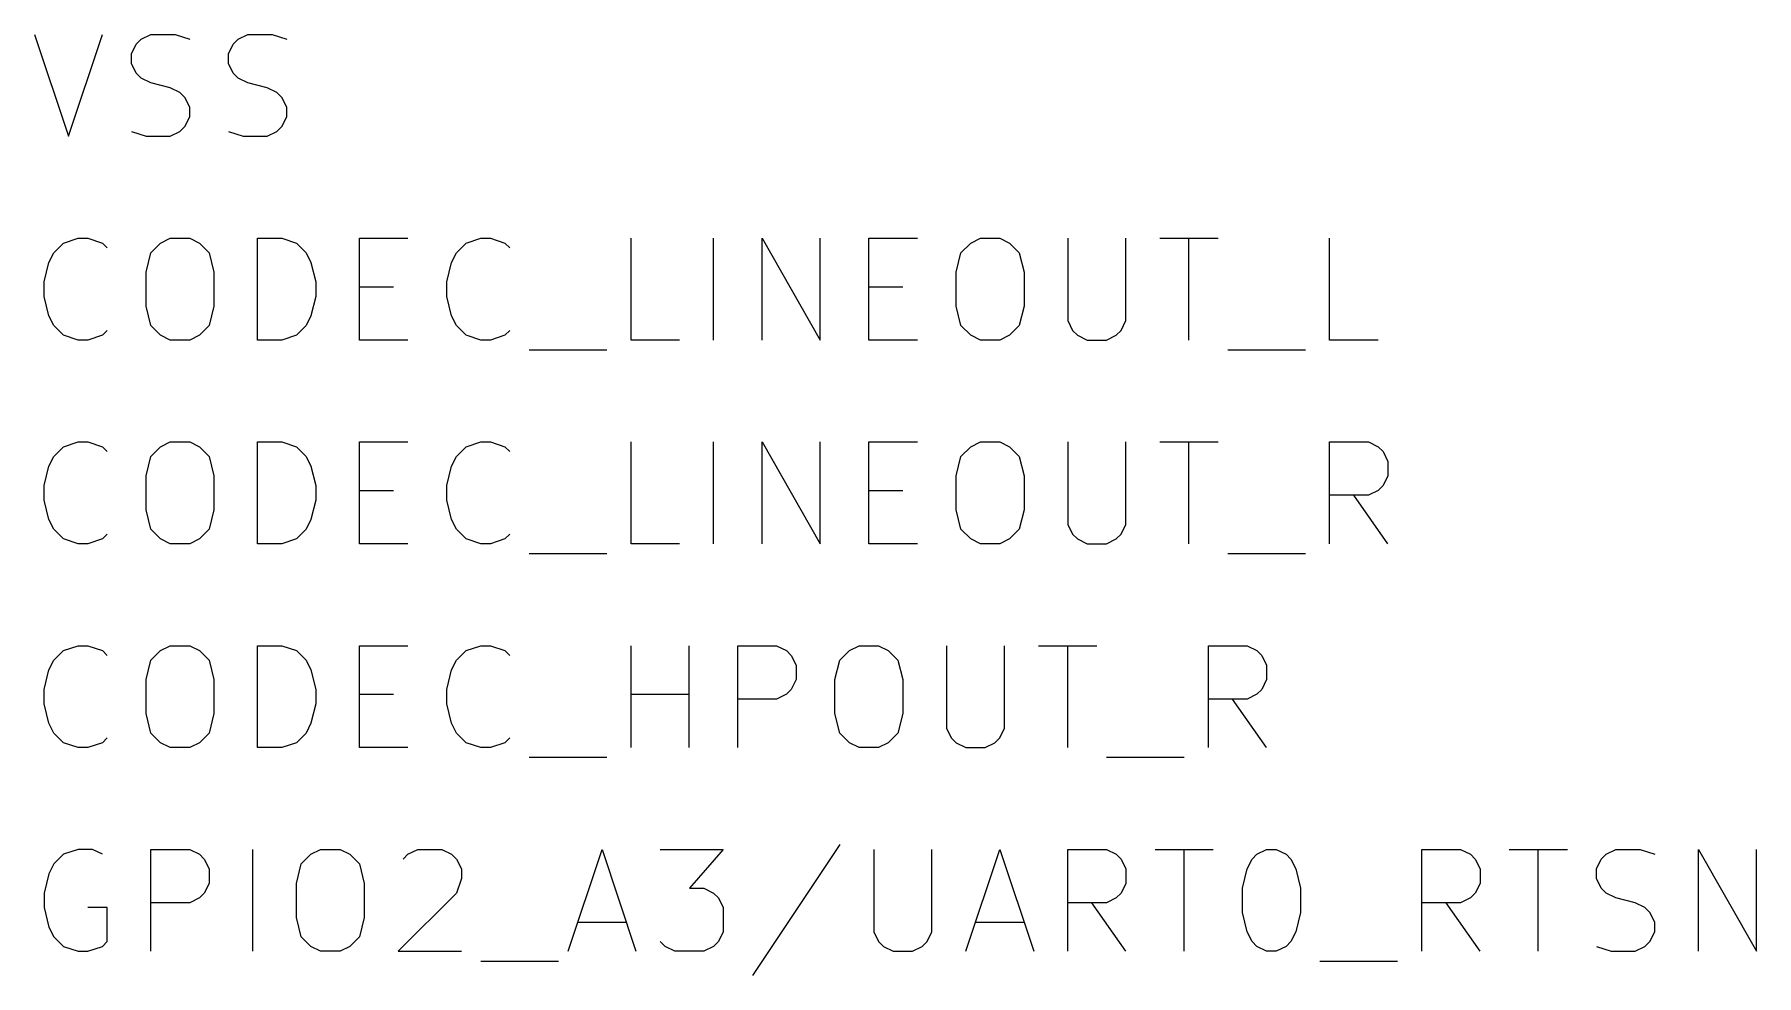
# Model space of a CAD drawing. Header units: millimetres. Extents: x 3 to 237, y -203 to -4.
# Drawn here: x 46.35 to 67.82, y -66.93 to -55.2 of the extents above; entities that cross this region are included whole.
import ezdxf

# ---------------------------------------------------------------- set-up
doc = ezdxf.new("R2010")
doc.units = ezdxf.units.MM
doc.layers.add('GREENSIXTYFIVE', color=129, linetype='CONTINUOUS')

msp = doc.modelspace()

# ---------------------------------------------------------------- linework, layer by layer
at = {"layer": 'GREENSIXTYFIVE', "linetype": 'CONTINUOUS'}
for p, q in [((46.3489, -55.1975), (46.7722, -56.4675)), ((46.7722, -56.4675), (47.1956, -55.1975)), ((47.5585, -55.4394), (47.6189, -55.3185)), ((47.6189, -55.3185), (47.6794, -55.258)), ((47.6794, -55.258), (47.8004, -55.1975)), ((47.8004, -55.1975), (48.1027, -55.1975)), ((48.1027, -55.1975), (48.2842, -55.258)), ((48.768, -55.4394), (48.8284, -55.3185)), ((48.8284, -55.3185), (48.8889, -55.258)), ((48.8889, -55.258), (49.0099, -55.1975)), ((49.0099, -55.1975), (49.3122, -55.1975)), ((49.3122, -55.1975), (49.4937, -55.258)), ((47.5585, -55.5604), (47.5585, -55.4394)), ((47.6189, -55.6813), (47.5585, -55.5604)), ((48.768, -55.5604), (48.768, -55.4394)), ((48.8284, -55.6813), (48.768, -55.5604)), ((47.6794, -55.7418), (47.6189, -55.6813)), ((47.8004, -55.8023), (47.6794, -55.7418)), ((48.0423, -55.8628), (47.8004, -55.8023)), ((48.8889, -55.7418), (48.8284, -55.6813)), ((49.0099, -55.8023), (48.8889, -55.7418)), ((49.2518, -55.8628), (49.0099, -55.8023)), ((48.1632, -55.9232), (48.0423, -55.8628)), ((48.2237, -55.9837), (48.1632, -55.9232)), ((48.2842, -56.1047), (48.2237, -55.9837)), ((49.3727, -55.9232), (49.2518, -55.8628)), ((49.4332, -55.9837), (49.3727, -55.9232)), ((49.4937, -56.1047), (49.4332, -55.9837)), ((48.2237, -56.3466), (48.2842, -56.2256)), ((48.2842, -56.2256), (48.2842, -56.1047)), ((49.4332, -56.3466), (49.4937, -56.2256)), ((49.4937, -56.2256), (49.4937, -56.1047)), ((47.5585, -56.4071), (47.7399, -56.4675)), ((48.0423, -56.4675), (48.1632, -56.4071)), ((48.1632, -56.4071), (48.2237, -56.3466)), ((48.768, -56.4071), (48.9494, -56.4675)), ((49.2518, -56.4675), (49.3727, -56.4071)), ((49.3727, -56.4071), (49.4332, -56.3466)), ((47.7399, -56.4675), (48.0423, -56.4675)), ((48.9494, -56.4675), (49.2518, -56.4675)), ((46.7118, -57.798), (46.8932, -57.7375)), ((46.8932, -57.7375), (47.0141, -57.7375)), ((47.0141, -57.7375), (47.1956, -57.798)), ((47.9213, -57.798), (48.0422, -57.7375)), ((48.0422, -57.7375), (48.2841, -57.7375)), ((48.2841, -57.7375), (48.4051, -57.798)), ((49.1308, -59.0075), (49.1308, -57.7375)), ((49.1308, -57.7375), (49.4332, -57.7375)), ((49.4332, -57.7375), (49.6146, -57.798)), ((50.4008, -59.0075), (50.4008, -57.7375)), ((50.4008, -57.7375), (51.0056, -57.7375)), ((51.7313, -57.798), (51.9127, -57.7375)), ((51.9127, -57.7375), (52.0336, -57.7375)), ((52.0336, -57.7375), (52.2151, -57.798)), ((53.7874, -59.0075), (53.7874, -57.7375)), ((54.8155, -59.0075), (54.8155, -57.7375)), ((55.4203, -59.0075), (55.4203, -57.7375)), ((55.4203, -57.7375), (56.146, -59.0075)), ((56.146, -59.0075), (56.146, -57.7375)), ((56.7508, -59.0075), (56.7508, -57.7375)), ((56.7508, -57.7375), (57.3556, -57.7375)), ((58.0208, -57.798), (58.1417, -57.7375)), ((58.1417, -57.7375), (58.3836, -57.7375)), ((58.3836, -57.7375), (58.5046, -57.798)), ((59.2303, -57.7375), (59.2303, -58.7656)), ((59.956, -58.7656), (59.956, -57.7375)), ((60.3794, -57.7375), (61.1051, -57.7375)), ((60.7423, -59.0075), (60.7423, -57.7375)), ((62.496, -59.0075), (62.496, -57.7375)), ((46.5303, -58.0399), (46.5908, -57.919)), ((46.5908, -57.919), (46.7118, -57.798)), ((47.1956, -57.798), (47.256, -57.8585)), ((47.7399, -58.1609), (47.8003, -57.919)), ((47.8003, -57.919), (47.9213, -57.798)), ((48.4051, -57.798), (48.526, -57.919)), ((48.526, -57.919), (48.5865, -58.1609)), ((49.6146, -57.798), (49.7356, -57.919)), ((49.7356, -57.919), (49.7961, -58.0399)), ((51.5498, -58.0399), (51.6103, -57.919)), ((51.6103, -57.919), (51.7313, -57.798)), ((52.2151, -57.798), (52.2755, -57.8585)), ((57.8394, -58.1609), (57.8998, -57.919)), ((57.8998, -57.919), (58.0208, -57.798)), ((58.5046, -57.798), (58.6255, -57.919)), ((58.6255, -57.919), (58.686, -58.1609)), ((46.4699, -58.2818), (46.5303, -58.0399)), ((47.7399, -58.5842), (47.7399, -58.1609)), ((48.5865, -58.1609), (48.5865, -58.5842)), ((49.7961, -58.0399), (49.8565, -58.2818)), ((51.4894, -58.2818), (51.5498, -58.0399)), ((57.8394, -58.5842), (57.8394, -58.1609)), ((58.686, -58.1609), (58.686, -58.5842)), ((46.4699, -58.4632), (46.4699, -58.2818)), ((49.8565, -58.2818), (49.8565, -58.4632)), ((50.4008, -58.3423), (50.8242, -58.3423)), ((51.4894, -58.4632), (51.4894, -58.2818)), ((56.7508, -58.3423), (57.1742, -58.3423)), ((46.5303, -58.7051), (46.4699, -58.4632)), ((47.8003, -58.8261), (47.7399, -58.5842)), ((48.5865, -58.5842), (48.526, -58.8261)), ((49.8565, -58.4632), (49.7961, -58.7051)), ((51.5498, -58.7051), (51.4894, -58.4632)), ((57.8998, -58.8261), (57.8394, -58.5842)), ((58.686, -58.5842), (58.6255, -58.8261)), ((46.5908, -58.8261), (46.5303, -58.7051)), ((49.7961, -58.7051), (49.7356, -58.8261)), ((51.6103, -58.8261), (51.5498, -58.7051)), ((59.2303, -58.7656), (59.2908, -58.8866)), ((59.8956, -58.8866), (59.956, -58.7656)), ((46.7118, -58.9471), (46.5908, -58.8261)), ((46.8932, -59.0075), (46.7118, -58.9471)), ((47.0141, -59.0075), (46.8932, -59.0075)), ((47.1956, -58.9471), (47.0141, -59.0075)), ((47.256, -58.8866), (47.1956, -58.9471)), ((47.9213, -58.9471), (47.8003, -58.8261)), ((48.0422, -59.0075), (47.9213, -58.9471)), ((48.2841, -59.0075), (48.0422, -59.0075)), ((48.4051, -58.9471), (48.2841, -59.0075)), ((48.526, -58.8261), (48.4051, -58.9471)), ((49.4332, -59.0075), (49.1308, -59.0075)), ((49.6146, -58.9471), (49.4332, -59.0075)), ((49.7356, -58.8261), (49.6146, -58.9471)), ((51.0056, -59.0075), (50.4008, -59.0075)), ((51.7313, -58.9471), (51.6103, -58.8261)), ((51.9127, -59.0075), (51.7313, -58.9471)), ((52.0336, -59.0075), (51.9127, -59.0075)), ((52.2151, -58.9471), (52.0336, -59.0075)), ((52.2755, -58.8866), (52.2151, -58.9471)), ((54.3922, -59.0075), (53.7874, -59.0075)), ((57.3556, -59.0075), (56.7508, -59.0075)), ((58.0208, -58.9471), (57.8998, -58.8261)), ((58.1417, -59.0075), (58.0208, -58.9471)), ((58.3836, -59.0075), (58.1417, -59.0075)), ((58.5046, -58.9471), (58.3836, -59.0075)), ((58.6255, -58.8261), (58.5046, -58.9471)), ((59.2908, -58.8866), (59.3513, -58.9471)), ((59.3513, -58.9471), (59.4722, -59.0075)), ((59.4722, -59.0075), (59.7141, -59.0075)), ((59.7141, -59.0075), (59.8351, -58.9471)), ((59.8351, -58.9471), (59.8956, -58.8866)), ((63.1008, -59.0075), (62.496, -59.0075)), ((52.5175, -59.1285), (53.4851, -59.1285)), ((61.2261, -59.1285), (62.1937, -59.1285)), ((46.7118, -60.338), (46.8932, -60.2775)), ((46.8932, -60.2775), (47.0141, -60.2775)), ((47.0141, -60.2775), (47.1956, -60.338)), ((47.9213, -60.338), (48.0422, -60.2775)), ((48.0422, -60.2775), (48.2841, -60.2775)), ((48.2841, -60.2775), (48.4051, -60.338)), ((49.1308, -61.5475), (49.1308, -60.2775)), ((49.1308, -60.2775), (49.4332, -60.2775)), ((49.4332, -60.2775), (49.6146, -60.338)), ((50.4008, -61.5475), (50.4008, -60.2775)), ((50.4008, -60.2775), (51.0056, -60.2775)), ((51.7313, -60.338), (51.9127, -60.2775)), ((51.9127, -60.2775), (52.0336, -60.2775)), ((52.0336, -60.2775), (52.2151, -60.338)), ((53.7874, -61.5475), (53.7874, -60.2775)), ((54.8155, -61.5475), (54.8155, -60.2775)), ((55.4203, -61.5475), (55.4203, -60.2775)), ((55.4203, -60.2775), (56.146, -61.5475)), ((56.146, -61.5475), (56.146, -60.2775)), ((56.7508, -61.5475), (56.7508, -60.2775)), ((56.7508, -60.2775), (57.3556, -60.2775)), ((58.0208, -60.338), (58.1417, -60.2775)), ((58.1417, -60.2775), (58.3836, -60.2775)), ((58.3836, -60.2775), (58.5046, -60.338)), ((59.2303, -60.2775), (59.2303, -61.3056)), ((59.956, -61.3056), (59.956, -60.2775)), ((60.3794, -60.2775), (61.1051, -60.2775)), ((60.7423, -61.5475), (60.7423, -60.2775)), ((62.496, -61.5475), (62.496, -60.2775)), ((62.496, -60.2775), (62.9798, -60.2775)), ((62.9798, -60.2775), (63.1008, -60.338)), ((46.5303, -60.5799), (46.5908, -60.459)), ((46.5908, -60.459), (46.7118, -60.338)), ((47.1956, -60.338), (47.256, -60.3985)), ((47.7399, -60.7009), (47.8003, -60.459)), ((47.8003, -60.459), (47.9213, -60.338)), ((48.4051, -60.338), (48.526, -60.459)), ((48.526, -60.459), (48.5865, -60.7009)), ((49.6146, -60.338), (49.7356, -60.459)), ((49.7356, -60.459), (49.7961, -60.5799)), ((51.5498, -60.5799), (51.6103, -60.459)), ((51.6103, -60.459), (51.7313, -60.338)), ((52.2151, -60.338), (52.2755, -60.3985)), ((57.8394, -60.7009), (57.8998, -60.459)), ((57.8998, -60.459), (58.0208, -60.338)), ((58.5046, -60.338), (58.6255, -60.459)), ((58.6255, -60.459), (58.686, -60.7009)), ((63.1008, -60.338), (63.1613, -60.3985)), ((63.1613, -60.3985), (63.2217, -60.5194)), ((63.2217, -60.5194), (63.2217, -60.7009)), ((46.4699, -60.8218), (46.5303, -60.5799)), ((47.7399, -61.1242), (47.7399, -60.7009)), ((48.5865, -60.7009), (48.5865, -61.1242)), ((49.7961, -60.5799), (49.8565, -60.8218)), ((51.4894, -60.8218), (51.5498, -60.5799)), ((57.8394, -61.1242), (57.8394, -60.7009)), ((58.686, -60.7009), (58.686, -61.1242)), ((63.2217, -60.7009), (63.1613, -60.8218)), ((46.4699, -61.0032), (46.4699, -60.8218)), ((49.8565, -60.8218), (49.8565, -61.0032)), ((50.4008, -60.8823), (50.8242, -60.8823)), ((51.4894, -61.0032), (51.4894, -60.8218)), ((56.7508, -60.8823), (57.1742, -60.8823)), ((62.9798, -60.9428), (62.496, -60.9428)), ((63.2217, -61.5475), (62.7984, -60.9428)), ((63.1008, -60.8823), (62.9798, -60.9428)), ((63.1613, -60.8218), (63.1008, -60.8823)), ((46.5303, -61.2451), (46.4699, -61.0032)), ((47.8003, -61.3661), (47.7399, -61.1242)), ((48.5865, -61.1242), (48.526, -61.3661)), ((49.8565, -61.0032), (49.7961, -61.2451)), ((51.5498, -61.2451), (51.4894, -61.0032)), ((57.8998, -61.3661), (57.8394, -61.1242)), ((58.686, -61.1242), (58.6255, -61.3661)), ((46.5908, -61.3661), (46.5303, -61.2451)), ((46.7118, -61.4871), (46.5908, -61.3661)), ((47.9213, -61.4871), (47.8003, -61.3661)), ((48.526, -61.3661), (48.4051, -61.4871)), ((49.7356, -61.3661), (49.6146, -61.4871)), ((49.7961, -61.2451), (49.7356, -61.3661)), ((51.6103, -61.3661), (51.5498, -61.2451)), ((51.7313, -61.4871), (51.6103, -61.3661)), ((58.0208, -61.4871), (57.8998, -61.3661)), ((58.6255, -61.3661), (58.5046, -61.4871)), ((59.2303, -61.3056), (59.2908, -61.4266)), ((59.8956, -61.4266), (59.956, -61.3056)), ((46.8932, -61.5475), (46.7118, -61.4871)), ((47.0141, -61.5475), (46.8932, -61.5475)), ((47.1956, -61.4871), (47.0141, -61.5475)), ((47.256, -61.4266), (47.1956, -61.4871)), ((48.0422, -61.5475), (47.9213, -61.4871)), ((48.2841, -61.5475), (48.0422, -61.5475)), ((48.4051, -61.4871), (48.2841, -61.5475)), ((49.4332, -61.5475), (49.1308, -61.5475)), ((49.6146, -61.4871), (49.4332, -61.5475)), ((51.0056, -61.5475), (50.4008, -61.5475)), ((51.9127, -61.5475), (51.7313, -61.4871)), ((52.0336, -61.5475), (51.9127, -61.5475)), ((52.2151, -61.4871), (52.0336, -61.5475)), ((52.2755, -61.4266), (52.2151, -61.4871)), ((54.3922, -61.5475), (53.7874, -61.5475)), ((57.3556, -61.5475), (56.7508, -61.5475)), ((58.1417, -61.5475), (58.0208, -61.4871)), ((58.3836, -61.5475), (58.1417, -61.5475)), ((58.5046, -61.4871), (58.3836, -61.5475)), ((59.2908, -61.4266), (59.3513, -61.4871)), ((59.3513, -61.4871), (59.4722, -61.5475)), ((59.4722, -61.5475), (59.7141, -61.5475)), ((59.7141, -61.5475), (59.8351, -61.4871)), ((59.8351, -61.4871), (59.8956, -61.4266)), ((52.5175, -61.6685), (53.4851, -61.6685)), ((61.2261, -61.6685), (62.1937, -61.6685)), ((46.5908, -62.999), (46.7118, -62.878)), ((46.7118, -62.878), (46.8932, -62.8175)), ((46.8932, -62.8175), (47.0141, -62.8175)), ((47.0141, -62.8175), (47.1956, -62.878)), ((47.1956, -62.878), (47.256, -62.9385)), ((47.8003, -62.999), (47.9213, -62.878)), ((47.9213, -62.878), (48.0422, -62.8175)), ((48.0422, -62.8175), (48.2841, -62.8175)), ((48.2841, -62.8175), (48.4051, -62.878)), ((48.4051, -62.878), (48.526, -62.999)), ((49.1308, -64.0875), (49.1308, -62.8175)), ((49.1308, -62.8175), (49.4332, -62.8175)), ((49.4332, -62.8175), (49.6146, -62.878)), ((49.6146, -62.878), (49.7356, -62.999)), ((50.4008, -64.0875), (50.4008, -62.8175)), ((50.4008, -62.8175), (51.0056, -62.8175)), ((51.6103, -62.999), (51.7313, -62.878)), ((51.7313, -62.878), (51.9127, -62.8175)), ((51.9127, -62.8175), (52.0336, -62.8175)), ((52.0336, -62.8175), (52.2151, -62.878)), ((52.2151, -62.878), (52.2755, -62.9385)), ((53.7874, -64.0875), (53.7874, -62.8175)), ((54.5131, -64.0875), (54.5131, -62.8175)), ((55.1179, -64.0875), (55.1179, -62.8175)), ((55.1179, -62.8175), (55.6017, -62.8175)), ((55.6017, -62.8175), (55.7227, -62.878)), ((55.7227, -62.878), (55.7832, -62.9385)), ((56.3879, -62.999), (56.5089, -62.878)), ((56.5089, -62.878), (56.6298, -62.8175)), ((56.6298, -62.8175), (56.8717, -62.8175)), ((56.8717, -62.8175), (56.9927, -62.878)), ((56.9927, -62.878), (57.1136, -62.999)), ((57.7184, -62.8175), (57.7184, -63.8456)), ((58.4441, -63.8456), (58.4441, -62.8175)), ((58.8675, -62.8175), (59.5932, -62.8175)), ((59.2304, -64.0875), (59.2304, -62.8175)), ((60.9841, -64.0875), (60.9841, -62.8175)), ((60.9841, -62.8175), (61.4679, -62.8175)), ((61.4679, -62.8175), (61.5889, -62.878)), ((61.5889, -62.878), (61.6494, -62.9385)), ((46.5303, -63.1199), (46.5908, -62.999)), ((47.7399, -63.2409), (47.8003, -62.999)), ((48.526, -62.999), (48.5865, -63.2409)), ((49.7356, -62.999), (49.7961, -63.1199)), ((51.5498, -63.1199), (51.6103, -62.999)), ((55.7832, -62.9385), (55.8436, -63.0594)), ((55.8436, -63.0594), (55.8436, -63.2409)), ((56.3275, -63.2409), (56.3879, -62.999)), ((57.1136, -62.999), (57.1741, -63.2409)), ((61.6494, -62.9385), (61.7098, -63.0594)), ((61.7098, -63.0594), (61.7098, -63.2409)), ((46.4699, -63.3618), (46.5303, -63.1199)), ((47.7399, -63.6642), (47.7399, -63.2409)), ((48.5865, -63.2409), (48.5865, -63.6642)), ((49.7961, -63.1199), (49.8565, -63.3618)), ((51.4894, -63.3618), (51.5498, -63.1199)), ((55.8436, -63.2409), (55.7832, -63.3618)), ((56.3275, -63.6642), (56.3275, -63.2409)), ((57.1741, -63.2409), (57.1741, -63.6642)), ((61.7098, -63.2409), (61.6494, -63.3618)), ((46.4699, -63.5432), (46.4699, -63.3618)), ((46.5303, -63.7851), (46.4699, -63.5432)), ((49.8565, -63.5432), (49.7961, -63.7851)), ((49.8565, -63.3618), (49.8565, -63.5432)), ((50.4008, -63.4223), (50.8242, -63.4223)), ((51.4894, -63.5432), (51.4894, -63.3618)), ((51.5498, -63.7851), (51.4894, -63.5432)), ((53.7874, -63.4223), (54.5131, -63.4223)), ((55.6017, -63.4828), (55.1179, -63.4828)), ((55.7227, -63.4223), (55.6017, -63.4828)), ((55.7832, -63.3618), (55.7227, -63.4223)), ((61.4679, -63.4828), (60.9841, -63.4828)), ((61.7098, -64.0875), (61.2865, -63.4828)), ((61.5889, -63.4223), (61.4679, -63.4828)), ((61.6494, -63.3618), (61.5889, -63.4223)), ((47.8003, -63.9061), (47.7399, -63.6642)), ((48.5865, -63.6642), (48.526, -63.9061)), ((56.3879, -63.9061), (56.3275, -63.6642)), ((57.1741, -63.6642), (57.1136, -63.9061)), ((46.5908, -63.9061), (46.5303, -63.7851)), ((46.7118, -64.0271), (46.5908, -63.9061)), ((47.256, -63.9666), (47.1956, -64.0271)), ((47.9213, -64.0271), (47.8003, -63.9061)), ((48.526, -63.9061), (48.4051, -64.0271)), ((49.7356, -63.9061), (49.6146, -64.0271)), ((49.7961, -63.7851), (49.7356, -63.9061)), ((51.6103, -63.9061), (51.5498, -63.7851)), ((51.7313, -64.0271), (51.6103, -63.9061)), ((52.2755, -63.9666), (52.2151, -64.0271)), ((56.5089, -64.0271), (56.3879, -63.9061)), ((57.1136, -63.9061), (56.9927, -64.0271)), ((57.7184, -63.8456), (57.7789, -63.9666)), ((57.7789, -63.9666), (57.8394, -64.0271)), ((58.3232, -64.0271), (58.3837, -63.9666)), ((58.3837, -63.9666), (58.4441, -63.8456)), ((46.8932, -64.0875), (46.7118, -64.0271)), ((47.0141, -64.0875), (46.8932, -64.0875)), ((47.1956, -64.0271), (47.0141, -64.0875)), ((48.0422, -64.0875), (47.9213, -64.0271)), ((48.2841, -64.0875), (48.0422, -64.0875)), ((48.4051, -64.0271), (48.2841, -64.0875)), ((49.4332, -64.0875), (49.1308, -64.0875)), ((49.6146, -64.0271), (49.4332, -64.0875)), ((51.0056, -64.0875), (50.4008, -64.0875)), ((51.9127, -64.0875), (51.7313, -64.0271)), ((52.0336, -64.0875), (51.9127, -64.0875)), ((52.2151, -64.0271), (52.0336, -64.0875)), ((56.6298, -64.0875), (56.5089, -64.0271)), ((56.8717, -64.0875), (56.6298, -64.0875)), ((56.9927, -64.0271), (56.8717, -64.0875)), ((57.8394, -64.0271), (57.9603, -64.0875)), ((57.9603, -64.0875), (58.2022, -64.0875)), ((58.2022, -64.0875), (58.3232, -64.0271)), ((52.5175, -64.2085), (53.4851, -64.2085)), ((59.7142, -64.2085), (60.6818, -64.2085)), ((46.7118, -65.418), (46.5908, -65.539)), ((46.8932, -65.3575), (46.7118, -65.418)), ((47.0746, -65.3575), (46.8932, -65.3575)), ((47.1956, -65.418), (47.0746, -65.3575)), ((47.8003, -66.6275), (47.8003, -65.3575)), ((47.8003, -65.3575), (48.2841, -65.3575)), ((48.2841, -65.3575), (48.4051, -65.418)), ((48.4051, -65.418), (48.4656, -65.4785)), ((48.4656, -65.4785), (48.526, -65.5994)), ((49.0703, -66.6275), (49.0703, -65.3575)), ((49.6751, -65.539), (49.7961, -65.418)), ((49.7961, -65.418), (49.917, -65.3575)), ((49.917, -65.3575), (50.1589, -65.3575)), ((50.1589, -65.3575), (50.2799, -65.418)), ((50.2799, -65.418), (50.4008, -65.539)), ((50.9452, -65.4785), (51.0056, -65.418)), ((51.0056, -65.418), (51.1266, -65.3575)), ((51.1266, -65.3575), (51.429, -65.3575)), ((51.429, -65.3575), (51.5499, -65.418)), ((51.5499, -65.418), (51.6104, -65.4785)), ((51.6104, -65.4785), (51.6709, -65.5994)), ((53.0013, -66.6275), (53.4246, -65.3575)), ((53.4246, -65.3575), (53.848, -66.6275)), ((54.1504, -65.3575), (54.9366, -65.3575)), ((54.9366, -65.3575), (54.5132, -65.8413)), ((56.388, -65.2971), (55.2994, -66.9299)), ((56.8113, -65.3575), (56.8113, -66.3856)), ((57.537, -66.3856), (57.537, -65.3575)), ((57.9604, -66.6275), (58.3837, -65.3575)), ((58.3837, -65.3575), (58.8071, -66.6275)), ((59.2304, -66.6275), (59.2304, -65.3575)), ((59.2304, -65.3575), (59.7142, -65.3575)), ((59.7142, -65.3575), (59.8352, -65.418)), ((59.8352, -65.418), (59.8957, -65.4785)), ((59.8957, -65.4785), (59.9561, -65.5994)), ((60.319, -65.3575), (61.0447, -65.3575)), ((60.6819, -66.6275), (60.6819, -65.3575)), ((61.468, -65.5994), (61.5285, -65.4785)), ((61.5285, -65.4785), (61.589, -65.418)), ((61.589, -65.418), (61.7099, -65.3575)), ((61.7099, -65.3575), (61.8309, -65.3575)), ((61.8309, -65.3575), (61.9518, -65.418)), ((61.9518, -65.418), (62.0123, -65.4785)), ((62.0123, -65.4785), (62.0728, -65.5994)), ((63.6451, -66.6275), (63.6451, -65.3575)), ((63.6451, -65.3575), (64.1289, -65.3575)), ((64.1289, -65.3575), (64.2499, -65.418)), ((64.2499, -65.418), (64.3104, -65.4785)), ((64.3104, -65.4785), (64.3708, -65.5994)), ((64.7337, -65.3575), (65.4594, -65.3575)), ((65.0966, -66.6275), (65.0966, -65.3575)), ((65.8223, -65.5994), (65.8827, -65.4785)), ((65.8827, -65.4785), (65.9432, -65.418)), ((65.9432, -65.418), (66.0642, -65.3575)), ((66.0642, -65.3575), (66.3665, -65.3575)), ((66.3665, -65.3575), (66.548, -65.418)), ((67.0922, -66.6275), (67.0922, -65.3575)), ((67.0922, -65.3575), (67.8179, -66.6275)), ((67.8179, -66.6275), (67.8179, -65.3575)), ((46.5303, -65.6599), (46.4699, -65.9018)), ((46.5908, -65.539), (46.5303, -65.6599)), ((48.526, -65.5994), (48.526, -65.7809)), ((49.6147, -65.7809), (49.6751, -65.539)), ((50.4008, -65.539), (50.4613, -65.7809)), ((51.6709, -65.5994), (51.6709, -65.7204)), ((59.9561, -65.5994), (59.9561, -65.7809)), ((61.4076, -65.8413), (61.468, -65.5994)), ((62.0728, -65.5994), (62.1333, -65.8413)), ((64.3708, -65.5994), (64.3708, -65.7809)), ((65.8223, -65.7204), (65.8223, -65.5994)), ((46.4699, -65.9018), (46.4699, -66.0832)), ((48.4656, -65.9018), (48.4051, -65.9623)), ((48.526, -65.7809), (48.4656, -65.9018)), ((49.6147, -66.2042), (49.6147, -65.7809)), ((50.4613, -65.7809), (50.4613, -66.2042)), ((51.6104, -65.9018), (50.8847, -66.6275)), ((51.6709, -65.7204), (51.6104, -65.9018)), ((54.5132, -65.8413), (54.6947, -65.8413)), ((54.6947, -65.8413), (54.8156, -65.9018)), ((54.8156, -65.9018), (54.8761, -65.9623)), ((59.8957, -65.9018), (59.8352, -65.9623)), ((59.9561, -65.7809), (59.8957, -65.9018)), ((61.4076, -66.1437), (61.4076, -65.8413)), ((62.1333, -65.8413), (62.1333, -66.1437)), ((64.3104, -65.9018), (64.2499, -65.9623)), ((64.3708, -65.7809), (64.3104, -65.9018)), ((65.8827, -65.8413), (65.8223, -65.7204)), ((65.9432, -65.9018), (65.8827, -65.8413)), ((66.0642, -65.9623), (65.9432, -65.9018)), ((46.4699, -66.0832), (46.5303, -66.3251)), ((47.256, -66.0832), (47.0141, -66.0832)), ((47.256, -66.5066), (47.256, -66.0832)), ((48.2841, -66.0228), (47.8003, -66.0228)), ((48.4051, -65.9623), (48.2841, -66.0228)), ((54.8761, -65.9623), (54.9366, -66.0832)), ((54.9366, -66.0832), (54.9366, -66.3856)), ((59.7142, -66.0228), (59.2304, -66.0228)), ((59.9561, -66.6275), (59.5328, -66.0228)), ((59.8352, -65.9623), (59.7142, -66.0228)), ((64.1289, -66.0228), (63.6451, -66.0228)), ((64.3708, -66.6275), (63.9475, -66.0228)), ((64.2499, -65.9623), (64.1289, -66.0228)), ((66.3061, -66.0228), (66.0642, -65.9623)), ((66.427, -66.0832), (66.3061, -66.0228)), ((66.4875, -66.1437), (66.427, -66.0832)), ((46.5303, -66.3251), (46.5908, -66.4461)), ((49.6751, -66.4461), (49.6147, -66.2042)), ((50.4613, -66.2042), (50.4008, -66.4461)), ((53.1223, -66.2647), (53.727, -66.2647)), ((58.0814, -66.2647), (58.6861, -66.2647)), ((61.468, -66.3856), (61.4076, -66.1437)), ((62.1333, -66.1437), (62.0728, -66.3856)), ((66.548, -66.2647), (66.4875, -66.1437)), ((66.548, -66.3856), (66.548, -66.2647)), ((46.5908, -66.4461), (46.7118, -66.5671)), ((47.1956, -66.5671), (47.256, -66.5066)), ((49.7961, -66.5671), (49.6751, -66.4461)), ((50.4008, -66.4461), (50.2799, -66.5671)), ((54.2109, -66.5671), (54.1504, -66.5066)), ((54.8761, -66.5066), (54.8156, -66.5671)), ((54.9366, -66.3856), (54.8761, -66.5066)), ((56.8113, -66.3856), (56.8718, -66.5066)), ((56.8718, -66.5066), (56.9323, -66.5671)), ((57.4161, -66.5671), (57.4766, -66.5066)), ((57.4766, -66.5066), (57.537, -66.3856)), ((61.5285, -66.5066), (61.468, -66.3856)), ((61.589, -66.5671), (61.5285, -66.5066)), ((62.0123, -66.5066), (61.9518, -66.5671)), ((62.0728, -66.3856), (62.0123, -66.5066)), ((66.427, -66.5671), (66.4875, -66.5066)), ((66.4875, -66.5066), (66.548, -66.3856)), ((46.7118, -66.5671), (46.8932, -66.6275)), ((46.8932, -66.6275), (47.0141, -66.6275)), ((47.0141, -66.6275), (47.1956, -66.5671)), ((49.917, -66.6275), (49.7961, -66.5671)), ((50.1589, -66.6275), (49.917, -66.6275)), ((50.2799, -66.5671), (50.1589, -66.6275)), ((50.8847, -66.6275), (51.6709, -66.6275)), ((51.9128, -66.7485), (52.8804, -66.7485)), ((54.3318, -66.6275), (54.2109, -66.5671)), ((54.6947, -66.6275), (54.3318, -66.6275)), ((54.8156, -66.5671), (54.6947, -66.6275)), ((56.9323, -66.5671), (57.0532, -66.6275)), ((57.0532, -66.6275), (57.2951, -66.6275)), ((57.2951, -66.6275), (57.4161, -66.5671)), ((61.7099, -66.6275), (61.589, -66.5671)), ((61.8309, -66.6275), (61.7099, -66.6275)), ((61.9518, -66.5671), (61.8309, -66.6275)), ((62.3752, -66.7485), (63.3428, -66.7485)), ((65.8223, -66.5671), (66.0037, -66.6275)), ((66.0037, -66.6275), (66.3061, -66.6275)), ((66.3061, -66.6275), (66.427, -66.5671))]:
    msp.add_line(p, q, dxfattribs=at)

doc.saveas('drawing.dxf')
